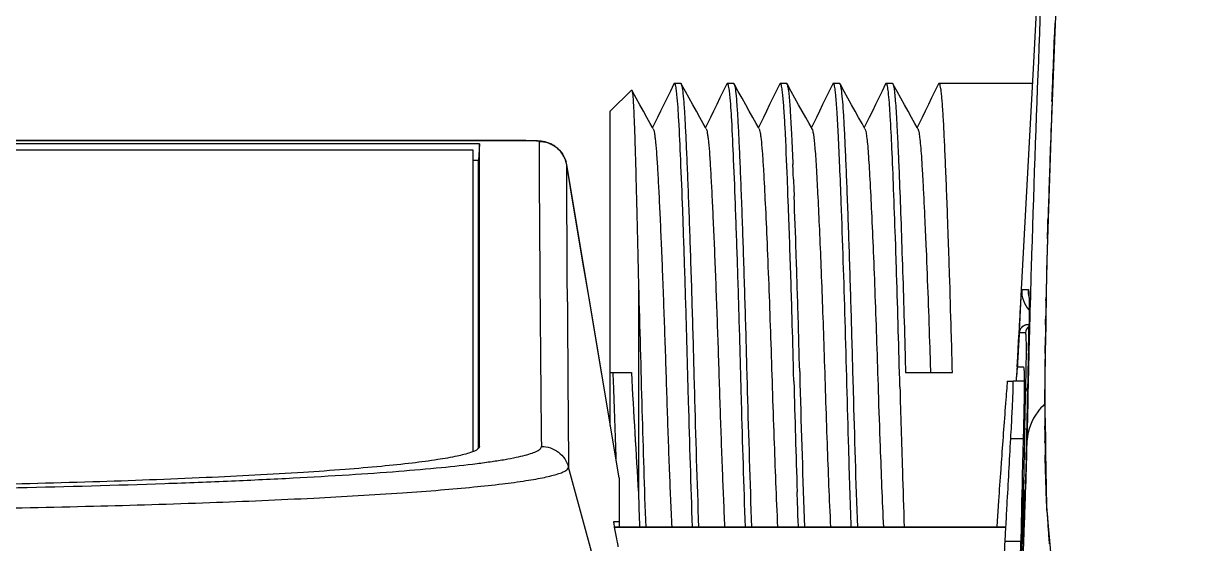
# Model space of a CAD drawing. Header units: millimetres. Extents: x 50 to 1284, y 47 to 781.
# Drawn here: x 828.49 to 869.75, y 104.8 to 123.33 of the extents above; entities that cross this region are included whole.
import ezdxf

# ---------------------------------------------------------------- set-up
doc = ezdxf.new("R2010")
doc.units = ezdxf.units.MM
doc.header["$LTSCALE"] = 20
doc.layers.add('00_COMPONENTS', color=7, linetype='Continuous')

msp = doc.modelspace()

# ---------------------------------------------------------------- linework, layer by layer
at = {"layer": '00_COMPONENTS', "color": 9, "linetype": 'Continuous'}
for p, q in [((865.196, 123.006), (865.21, 123.33)), ((846.35, 119.146), (787.138, 119.146)), ((846.35, 119.146), (846.35, 119.148)), ((847.832, 118.285), (847.832, 118.287)), ((849.694, 107.148), (847.832, 118.285)), ((847.855, 113.412), (847.855, 113.504)), ((864.02, 113.847), (864.25, 113.853)), ((864.885, 113.461), (864.887, 113.572)), ((864.868, 112.591), (864.872, 112.79)), ((864.156, 112.31), (863.935, 112.309)), ((864.854, 111.614), (864.857, 111.858)), ((864.261, 111.671), (864.259, 111.633)), ((864.853, 111.575), (864.854, 111.614)), ((864.183, 111.093), (864.184, 111.162)), ((864.13, 108.918), (864.132, 109.021)), ((864.132, 109.021), (864.14, 109.335)), ((864.843, 108.953), (864.843, 108.989)), ((864.844, 108.864), (864.843, 108.953)), ((864.849, 108.412), (864.848, 108.45)), ((849.395, 102.03), (847.895, 107.525)), ((864.081, 106.552), (864.088, 106.931))]:
    msp.add_line(p, q, dxfattribs=at)
at = {"layer": '00_COMPONENTS', "color": 7, "linetype": 'Continuous'}
for p, q in [((849.382, 120.192), (850.136, 120.946)), ((851.667, 121.192), (851.647, 121.172)), ((851.667, 121.192), (851.883, 121.192)), ((851.667, 121.192), (851.883, 121.192)), ((851.883, 121.192), (851.9, 121.177)), ((853.55, 121.192), (853.53, 121.172)), ((853.55, 121.192), (853.766, 121.192)), ((853.55, 121.192), (853.766, 121.192)), ((853.766, 121.192), (853.783, 121.177)), ((855.433, 121.192), (855.413, 121.172)), ((855.433, 121.192), (855.649, 121.192)), ((855.433, 121.192), (855.649, 121.192)), ((855.649, 121.192), (855.667, 121.177)), ((857.317, 121.192), (857.297, 121.172)), ((857.317, 121.192), (857.533, 121.192)), ((857.317, 121.192), (857.533, 121.192)), ((857.533, 121.192), (857.55, 121.177)), ((859.2, 121.192), (859.18, 121.172)), ((859.2, 121.192), (859.416, 121.192)), ((859.2, 121.192), (859.416, 121.192)), ((859.416, 121.192), (859.433, 121.177)), ((861.083, 121.192), (861.063, 121.172)), ((861.083, 121.192), (864.406, 121.192)), ((861.083, 121.192), (864.406, 121.192)), ((861.084, 121.192), (861.083, 121.192)), ((849.383, 118.265), (849.382, 120.192)), ((850.959, 119.762), (850.886, 119.613)), ((852.842, 119.762), (852.769, 119.613)), ((854.725, 119.762), (854.653, 119.613)), ((856.609, 119.762), (856.536, 119.613)), ((858.492, 119.762), (858.419, 119.613)), ((860.375, 119.762), (860.303, 119.613)), ((850.908, 119.574), (850.886, 119.613)), ((852.791, 119.574), (852.769, 119.613)), ((854.675, 119.574), (854.653, 119.613)), ((856.558, 119.574), (856.536, 119.613)), ((858.441, 119.574), (858.419, 119.613)), ((860.325, 119.574), (860.303, 119.613)), ((846.35, 119.148), (787.138, 119.148)), ((844.725, 119.037), (788.762, 119.037)), ((844.725, 119.037), (844.694, 118.436)), ((844.725, 111.897), (844.725, 119.037)), ((788.994, 118.823), (844.494, 118.823)), ((844.494, 118.823), (844.494, 108.076)), ((844.694, 118.436), (844.494, 118.436)), ((844.694, 111.897), (844.694, 118.436)), ((847.832, 118.287), (847.832, 118.287)), ((849.383, 110.892), (849.383, 118.265)), ((855.686, 117.723), (855.683, 117.778)), ((855.699, 117.384), (855.686, 117.723)), ((855.9, 117.775), (855.915, 117.393)), ((855.705, 117.225), (855.699, 117.384)), ((855.722, 116.783), (855.705, 117.225)), ((855.915, 117.393), (855.921, 117.217)), ((855.921, 117.217), (855.923, 117.171)), ((855.727, 116.641), (855.722, 116.783)), ((864.964, 116.365), (864.905, 114.53)), ((861.398, 116.056), (861.395, 116.144)), ((859.538, 115.401), (859.527, 115.701)), ((859.543, 115.25), (859.538, 115.401)), ((861.426, 115.25), (861.419, 115.447)), ((861.44, 114.82), (861.426, 115.25)), ((861.454, 114.397), (861.44, 114.82)), ((864.905, 114.53), (864.891, 113.598)), ((850.384, 113.965), (850.383, 106.594)), ((864.027, 114.285), (864.004, 113.848)), ((863.992, 113.623), (863.937, 112.608)), ((864.004, 113.848), (863.992, 113.623)), ((864.891, 113.598), (864.879, 112.794)), ((855.852, 112.823), (855.851, 112.873)), ((864.879, 112.794), (864.876, 112.583)), ((861.52, 112.205), (861.516, 112.357)), ((863.921, 112.309), (863.886, 111.653)), ((863.912, 111.994), (863.938, 112.468)), ((863.937, 112.608), (863.921, 112.309)), ((863.938, 112.468), (863.946, 112.616)), ((864.279, 112.592), (864.235, 112.592)), ((864.279, 112.592), (864.235, 112.592)), ((864.301, 112.566), (864.293, 112.282)), ((864.876, 112.583), (864.861, 111.624)), ((844.694, 108.263), (844.694, 111.897)), ((844.725, 108.263), (844.725, 111.897)), ((863.882, 111.456), (863.912, 111.994)), ((859.871, 111.547), (859.875, 111.394)), ((860.748, 111.767), (860.766, 111.24)), ((863.886, 111.653), (863.856, 111.093)), ((863.862, 111.099), (863.882, 111.456)), ((864.861, 111.624), (864.846, 110.588)), ((859.875, 111.394), (859.889, 110.892)), ((860.766, 111.24), (860.777, 110.892)), ((863.856, 111.093), (863.837, 110.741)), ((863.868, 111.092), (864.082, 111.092)), ((849.383, 109.005), (849.383, 110.892)), ((849.383, 110.892), (850.135, 110.892)), ((849.477, 110.892), (849.488, 110.544)), ((855.906, 110.893), (855.905, 110.928)), ((855.914, 110.581), (855.906, 110.893)), ((856.121, 110.934), (856.122, 110.899)), ((856.122, 110.899), (856.132, 110.503)), ((859.889, 110.892), (861.556, 110.892)), ((863.512, 110.592), (863.717, 110.592)), ((863.513, 110.597), (863.513, 110.597)), ((864.112, 110.592), (863.717, 110.592)), ((864.112, 110.592), (863.717, 110.592)), ((863.717, 110.589), (863.717, 110.589)), ((863.838, 110.593), (863.841, 110.64)), ((863.841, 110.64), (863.853, 110.851)), ((864.846, 110.588), (864.837, 110.019)), ((864.251, 110.52), (864.249, 110.441)), ((864.252, 110.582), (864.251, 110.52)), ((864.837, 110.019), (864.863, 108.543)), ((863.633, 108.544), (864.072, 108.544)), ((864.863, 108.543), (864.863, 108.5)), ((844.694, 108.259), (844.694, 108.263)), ((844.694, 108.197), (844.694, 108.259)), ((844.725, 108.263), (844.725, 108.259)), ((864.19, 108.428), (864.184, 108.042)), ((864.863, 108.5), (864.871, 108.054)), ((864.871, 108.054), (864.904, 106.153)), ((864.041, 107.337), (864.032, 106.932)), ((849.694, 107.149), (849.694, 107.148)), ((849.694, 107.149), (849.694, 107.148)), ((849.694, 107.148), (849.694, 106.888)), ((849.694, 107.148), (849.694, 106.702)), ((849.694, 106.888), (849.694, 106.373)), ((864.032, 106.932), (864.024, 106.554)), ((849.694, 106.702), (849.694, 105.614)), ((864.024, 106.554), (864.023, 106.533)), ((849.694, 106.373), (849.694, 105.614)), ((863.195, 106.328), (863.131, 105.414)), ((864.904, 106.153), (864.92, 105.973)), ((856.061, 105.779), (856.059, 105.847)), ((856.066, 105.647), (856.061, 105.779)), ((856.075, 105.389), (856.066, 105.647)), ((864.92, 105.973), (864.967, 105.427)), ((849.509, 105.592), (849.69, 105.592)), ((863.439, 105.392), (849.509, 105.392)), ((849.509, 105.392), (863.439, 105.392)), ((849.694, 105.614), (849.694, 105.592)), ((849.694, 105.592), (849.694, 105.392)), ((863.432, 104.896), (863.459, 105.391)), ((864.967, 105.427), (865.013, 104.899)), ((863.432, 104.896), (863.986, 104.896))]:
    msp.add_line(p, q, dxfattribs=at)
for points in [[(865.808, 147.757), (865.639, 144.568), (865.376, 139.617), (865.125, 134.883), (864.884, 130.354), (864.655, 126.041), (864.436, 121.926), (864.226, 118.007), (864.027, 114.285)], [(866.429, 147.721), (866.286, 145.251), (865.902, 138.115), (865.571, 131.467), (865.292, 125.292), (865.202, 123.015)], [(865.202, 123.015), (865.067, 119.629), (864.964, 116.365)], [(850.886, 119.613), (850.806, 119.758), (850.685, 119.975), (850.561, 120.198), (850.434, 120.426), (850.304, 120.659), (850.171, 120.898), (850.147, 120.942)], [(851.647, 121.172), (851.519, 120.909), (851.4, 120.667), (851.285, 120.431), (851.173, 120.201), (851.064, 119.978), (850.959, 119.762)], [(852.769, 119.613), (852.689, 119.758), (852.568, 119.975), (852.444, 120.198), (852.317, 120.426), (852.188, 120.659), (852.055, 120.898), (851.919, 121.142), (851.9, 121.177)], [(853.53, 121.172), (853.402, 120.909), (853.284, 120.667), (853.169, 120.431), (853.057, 120.201), (852.948, 119.978), (852.842, 119.762)], [(854.653, 119.613), (854.572, 119.758), (854.451, 119.975), (854.328, 120.198), (854.201, 120.426), (854.071, 120.659), (853.938, 120.898), (853.802, 121.142), (853.783, 121.177)], [(855.414, 121.172), (855.285, 120.909), (855.167, 120.667), (855.052, 120.431), (854.94, 120.201), (854.831, 119.978), (854.725, 119.762)], [(856.536, 119.613), (856.456, 119.758), (856.335, 119.975), (856.211, 120.198), (856.084, 120.426), (855.954, 120.659), (855.821, 120.898), (855.686, 121.142), (855.666, 121.177)], [(857.297, 121.172), (857.169, 120.909), (857.05, 120.667), (856.935, 120.431), (856.823, 120.201), (856.714, 119.978), (856.609, 119.762)], [(858.419, 119.613), (858.339, 119.758), (858.218, 119.975), (858.094, 120.198), (857.967, 120.426), (857.838, 120.659), (857.705, 120.898), (857.569, 121.142), (857.55, 121.177)], [(859.18, 121.172), (859.052, 120.909), (858.934, 120.667), (858.819, 120.431), (858.707, 120.201), (858.598, 119.978), (858.492, 119.762)], [(860.303, 119.613), (860.222, 119.758), (860.101, 119.975), (859.978, 120.198), (859.851, 120.426), (859.721, 120.659), (859.588, 120.898), (859.452, 121.142), (859.433, 121.177)], [(861.064, 121.172), (860.935, 120.909), (860.817, 120.667), (860.702, 120.431), (860.59, 120.201), (860.481, 119.978), (860.375, 119.762)], [(846.675, 119.142), (846.643, 119.143), (846.61, 119.144), (846.574, 119.145), (846.537, 119.146), (846.498, 119.147), (846.458, 119.147), (846.416, 119.147), (846.372, 119.148), (846.35, 119.148)], [(847.029, 119.108), (846.999, 119.114), (846.97, 119.119), (846.943, 119.123), (846.917, 119.126), (846.892, 119.129), (846.867, 119.131), (846.842, 119.133), (846.816, 119.135), (846.79, 119.137), (846.763, 119.138), (846.735, 119.14), (846.706, 119.141), (846.675, 119.142)], [(847.832, 118.287), (847.826, 118.319), (847.816, 118.365), (847.803, 118.411), (847.788, 118.455), (847.772, 118.499), (847.753, 118.542), (847.733, 118.584), (847.711, 118.624), (847.687, 118.663), (847.661, 118.701), (847.634, 118.737), (847.606, 118.772), (847.576, 118.805), (847.546, 118.837), (847.514, 118.867), (847.481, 118.895), (847.447, 118.922), (847.413, 118.947), (847.378, 118.97), (847.342, 118.991), (847.306, 119.011), (847.271, 119.029), (847.235, 119.045), (847.199, 119.059), (847.164, 119.072), (847.129, 119.083), (847.094, 119.093), (847.061, 119.101), (847.029, 119.108)], [(849.694, 107.149), (849.518, 108.197), (849.303, 109.484), (849.088, 110.769), (848.874, 112.053), (848.66, 113.335), (848.446, 114.616), (848.232, 115.895), (848.018, 117.172), (847.832, 118.287)], [(864.235, 112.592), (864.227, 112.592), (864.209, 112.591), (864.191, 112.589), (864.174, 112.586), (864.157, 112.582), (864.14, 112.577), (864.125, 112.571), (864.109, 112.565), (864.095, 112.557), (864.08, 112.549), (864.067, 112.541), (864.054, 112.532), (864.042, 112.522), (864.031, 112.512), (864.02, 112.501), (864.01, 112.49), (864, 112.479), (863.992, 112.468), (863.984, 112.456), (863.977, 112.445), (863.97, 112.433), (863.964, 112.421), (863.959, 112.41), (863.954, 112.398)], [(863.928, 112.21), (863.928, 112.206), (863.928, 112.203), (863.928, 112.199), (863.927, 112.196), (863.927, 112.192), (863.927, 112.188), (863.927, 112.185), (863.926, 112.181), (863.926, 112.177), (863.926, 112.173), (863.926, 112.169), (863.925, 112.165), (863.925, 112.161), (863.925, 112.157), (863.925, 112.152), (863.924, 112.148), (863.924, 112.144), (863.924, 112.139), (863.924, 112.135), (863.923, 112.13), (863.923, 112.126), (863.923, 112.121), (863.922, 112.116), (863.922, 112.111), (863.922, 112.106), (863.922, 112.101), (863.921, 112.096), (863.921, 112.091), (863.921, 112.086), (863.92, 112.081), (863.92, 112.076), (863.92, 112.07), (863.919, 112.065), (863.919, 112.059), (863.919, 112.054), (863.918, 112.048), (863.918, 112.042), (863.918, 112.037), (863.917, 112.031), (863.917, 112.025), (863.917, 112.019), (863.916, 112.013), (863.916, 112.007), (863.916, 112), (863.915, 111.994), (863.915, 111.988), (863.914, 111.981), (863.914, 111.975), (863.914, 111.968), (863.913, 111.962), (863.913, 111.955), (863.913, 111.948), (863.912, 111.941), (863.912, 111.935), (863.911, 111.928), (863.911, 111.92), (863.91, 111.913), (863.91, 111.906), (863.91, 111.899), (863.909, 111.892), (863.909, 111.884), (863.908, 111.877), (863.908, 111.869), (863.907, 111.861), (863.907, 111.854), (863.907, 111.846), (863.906, 111.838), (863.906, 111.83), (863.905, 111.822), (863.905, 111.814), (863.904, 111.806), (863.904, 111.798), (863.903, 111.789), (863.903, 111.781), (863.902, 111.773), (863.902, 111.764), (863.901, 111.755), (863.901, 111.747), (863.9, 111.738), (863.9, 111.729), (863.899, 111.72), (863.899, 111.711), (863.898, 111.702), (863.898, 111.693), (863.897, 111.684), (863.897, 111.674), (863.896, 111.665), (863.896, 111.656), (863.895, 111.646), (863.894, 111.636), (863.894, 111.627), (863.893, 111.617), (863.893, 111.607), (863.892, 111.597), (863.892, 111.587), (863.891, 111.577), (863.89, 111.567), (863.89, 111.556), (863.889, 111.546), (863.889, 111.535), (863.888, 111.525), (863.887, 111.514), (863.887, 111.503), (863.886, 111.492), (863.886, 111.481), (863.885, 111.47), (863.884, 111.459), (863.884, 111.448), (863.883, 111.437), (863.882, 111.425), (863.882, 111.414), (863.881, 111.402), (863.88, 111.391), (863.88, 111.379), (863.879, 111.367), (863.878, 111.355), (863.878, 111.343), (863.877, 111.33), (863.876, 111.318), (863.876, 111.306), (863.875, 111.293), (863.874, 111.281), (863.874, 111.268), (863.873, 111.255), (863.872, 111.242), (863.871, 111.229), (863.871, 111.216), (863.87, 111.203), (863.869, 111.189), (863.868, 111.176), (863.868, 111.162), (863.867, 111.148), (863.866, 111.135), (863.865, 111.121), (863.864, 111.107), (863.864, 111.092), (863.863, 111.078), (863.862, 111.064), (863.861, 111.049), (863.86, 111.035), (863.86, 111.02), (863.859, 111.005)], [(864.264, 111.827), (864.262, 111.735), (864.259, 111.633)], [(865.013, 104.899), (865.174, 103.043), (865.707, 100.732), (866.561, 99.061), (867.764, 97.762), (869.261, 96.801), (870.995, 96.154), (872.979, 95.738)]]:
    msp.add_lwpolyline(points, dxfattribs=at)
for centre, radius, start, end in [((851.667, 121.182), 0.00977, 82.8467, 89.9895), ((853.55, 121.182), 0.00976, 83.2294, 89.9911), ((855.433, 121.182), 0.00976, 83.2294, 89.9911), ((857.317, 121.182), 0.00976, 83.2294, 89.9911), ((859.2, 121.182), 0.00976, 83.2294, 89.9911), ((598.196, 107.432), 257.911, 2.29833, 2.41369), ((456.29, 101.9), 399.925, 1.89796, 2.18847), ((424.993, 100.818), 431.025, 1.93812, 2.10387), ((275.469, 95.828), 580.632, 1.682275, 1.931241), ((289.316, 96.269), 566.994, 1.67884, 1.90785), ((31.363, 88.512), 828.612, 1.512846, 1.790437), ((232.249, 94.33), 629.525, 1.640964, 1.82666), ((1456.305, 96.693), 592.217, 178.265722, 178.464068), ((0.509, 88.045), 855.702, 1.532396, 1.659322), ((172.574, 92.815), 683.787, 1.518398, 1.681497), ((864.235, 112.292), 0.3, 90, 176.8468), ((253.151, 94.914), 608.615, 1.504345, 1.62796), ((1294.859, 100.492), 430.743, 178.51297, 178.67905), ((1261.243, 101.843), 397.087, 178.5854, 178.73901), ((1276.455, 133.418), 426.915, 183.02453, 183.60231), ((1299.528, 124.905), 450.269, 181.82764, 182.17589), ((1464.699, 126.784), 609, 181.524526, 181.89536), ((1450.497, 126.39), 594.577, 181.531136, 182.02418), ((1603.123, 134.776), 744.613, 181.889096, 182.041732), ((1482.239, 127.173), 622.779, 181.544453, 181.819188), ((1210.335, 102.432), 346.198, 178.67752, 178.90964), ((1185.318, 103.487), 321.144, 178.75913, 179.10744), ((1305.779, 96.775), 441.863, 178.41169, 178.63039), ((1159.108, 103.425), 294.961, 178.91313, 179.0282), ((1191.582, 120.452), 332.823, 182.1014, 182.59342), ((844.114, 108.363), 20.073, 358.3657, 359.0838), ((1328.486, 122.215), 468.946, 181.81007, 182.05628), ((1227.423, 119.174), 377.25, 181.91092, 182.09368), ((1166.841, 100.022), 302.888, 178.76814, 178.98683), ((719.473, 113.109), 144.806, 357.26562, 357.45771), ((628.324, 117.487), 236.06, 356.83619, 357.25952)]:
    msp.add_arc(centre, radius, start, end, dxfattribs=at)
at = {"layer": '00_COMPONENTS', "color": 9, "linetype": 'Continuous'}
for centre, radius, start, end in [((1427.229, 99.288), 562.531, 177.83432, 178.00752), ((2426.867, 125.995), 1580.036, 180.249303, 180.64312), ((1306.196, 103.428), 441.428, 177.99836, 178.3159), ((846.851, 118.122), 0.995, 9.4364, 14.9587), ((1178.835, 107.006), 314.017, 178.42132, 178.80182), ((2779.635, 123.493), 1931.806, 180.299003, 180.473609), ((1133.729, 107.958), 268.9, 178.82734, 178.97045), ((864.455, 112.292), 0.3, 126.1499, 176.5111), ((785.998, 113.844), 78.292, 358.742, 359.03625), ((1091.495, 108.686), 226.66, 179.01297, 179.19827), ((753.47, 114.553), 110.829, 358.5098, 358.74484), ((1030.095, 109.484), 165.255, 179.27508, 179.64543), ((798.744, 112.192), 65.447, 358.90875, 359.03716), ((753.353, 113.18), 110.85, 358.4546, 358.72419), ((784.326, 112.473), 79.869, 358.73674, 358.90471), ((980.823, 109.738), 115.983, 179.62051, 180.3705), ((1215.474, 100.454), 351.446, 178.61998, 178.81755), ((956.678, 109.59), 91.837, 180.45263, 180.71083), ((804.352, 109.43), 59.869, 358.49631, 359.09912), ((946.386, 109.458), 81.544, 180.73491, 181.06105), ((1164.677, 101.499), 300.639, 178.81689, 178.96473), ((731.437, 111.309), 132.807, 357.80081, 358.5118), ((613.14, 115.557), 251.181, 357.63572, 357.86781), ((905.49, 108.081), 40.622, 183.062, 183.8801), ((898.973, 107.639), 34.09, 183.8789, 184.7831), ((399.282, 124.531), 465.227, 356.9742, 357.61798)]:
    msp.add_arc(centre, radius, start, end, dxfattribs=at)
at = {"layer": '00_COMPONENTS', "color": 7, "linetype": 'Continuous'}
for points, knots in [([(865.808, 147.757), (865.5, 141.955), (864.962, 130.91), (864.518, 119.861), (864.359, 114.616)], [0, 0, 0, 0, 0.525456, 1, 1, 1, 1]), ([(850.136, 120.946), (850.137, 120.948), (850.143, 120.95), (850.146, 120.944), (850.147, 120.942)], [0, 0, 0, 0, 0.420741, 1, 1, 1, 1]), ([(850.147, 120.942), (850.157, 120.925), (850.166, 120.865), (850.182, 120.75), (850.195, 120.576), (850.209, 120.345), (850.223, 120.059), (850.243, 119.572), (850.267, 118.841), (850.294, 117.829), (850.324, 116.657), (850.355, 115.351), (850.374, 114.438), (850.384, 113.965)], [0, 0, 0, 0, 0.008463, 0.0252, 0.050223, 0.083395, 0.124504, 0.173316, 0.292756, 0.438799, 0.607914, 0.796448, 1, 1, 1, 1]), ([(851.689, 121.167), (851.687, 121.171), (851.682, 121.18), (851.675, 121.191), (851.668, 121.192)], [0, 0, 0, 0, 0.353466, 1, 1, 1, 1]), ([(851.711, 121.091), (851.709, 121.099), (851.703, 121.125), (851.696, 121.15), (851.689, 121.167)], [0, 0, 0, 0, 0.307456, 1, 1, 1, 1]), ([(851.754, 120.791), (851.75, 120.822), (851.739, 120.923), (851.725, 121.023), (851.711, 121.091)], [0, 0, 0, 0, 0.310362, 1, 1, 1, 1]), ([(851.9, 121.177), (851.902, 121.172), (851.914, 121.145), (851.921, 121.116), (851.926, 121.092)], [0, 0, 0, 0, 0.176798, 1, 1, 1, 1]), ([(851.926, 121.092), (851.945, 121.007), (851.972, 120.784), (852.008, 120.374), (852.041, 119.817), (852.076, 119.122), (852.112, 118.299), (852.165, 116.984), (852.231, 115.132), (852.306, 112.742), (852.392, 109.464), (852.466, 107), (852.524, 105.389)], [0, 0, 0, 0, 0.016553, 0.042852, 0.078537, 0.123064, 0.175761, 0.235808, 0.37413, 0.529479, 0.692246, 1, 1, 1, 1]), ([(853.572, 121.167), (853.57, 121.171), (853.566, 121.18), (853.558, 121.191), (853.551, 121.192)], [0, 0, 0, 0, 0.353868, 1, 1, 1, 1]), ([(853.594, 121.091), (853.592, 121.099), (853.586, 121.125), (853.579, 121.15), (853.572, 121.167)], [0, 0, 0, 0, 0.307456, 1, 1, 1, 1]), ([(853.637, 120.791), (853.634, 120.822), (853.622, 120.923), (853.609, 121.023), (853.594, 121.091)], [0, 0, 0, 0, 0.310362, 1, 1, 1, 1]), ([(853.783, 121.177), (853.786, 121.172), (853.798, 121.145), (853.805, 121.116), (853.81, 121.092)], [0, 0, 0, 0, 0.176798, 1, 1, 1, 1]), ([(853.81, 121.092), (853.828, 121.007), (853.856, 120.784), (853.891, 120.374), (853.925, 119.817), (853.959, 119.122), (853.995, 118.299), (854.048, 116.984), (854.114, 115.132), (854.189, 112.742), (854.275, 109.464), (854.35, 107), (854.408, 105.389)], [0, 0, 0, 0, 0.016553, 0.042852, 0.078537, 0.123064, 0.175761, 0.235808, 0.37413, 0.529479, 0.692246, 1, 1, 1, 1]), ([(855.455, 121.167), (855.454, 121.171), (855.449, 121.18), (855.441, 121.191), (855.434, 121.192)], [0, 0, 0, 0, 0.353868, 1, 1, 1, 1]), ([(855.477, 121.091), (855.476, 121.099), (855.47, 121.125), (855.463, 121.15), (855.455, 121.167)], [0, 0, 0, 0, 0.307456, 1, 1, 1, 1]), ([(855.52, 120.791), (855.517, 120.822), (855.506, 120.923), (855.492, 121.023), (855.477, 121.091)], [0, 0, 0, 0, 0.310362, 1, 1, 1, 1]), ([(855.666, 121.177), (855.669, 121.172), (855.681, 121.145), (855.688, 121.116), (855.693, 121.092)], [0, 0, 0, 0, 0.176798, 1, 1, 1, 1]), ([(855.693, 121.092), (855.704, 121.045), (855.722, 120.928), (855.757, 120.613), (855.794, 120.072), (855.836, 119.255), (855.864, 118.637), (855.878, 118.293)], [0, 0, 0, 0, 0.05209, 0.126153, 0.338471, 0.632124, 1, 1, 1, 1]), ([(857.339, 121.167), (857.337, 121.171), (857.332, 121.18), (857.325, 121.191), (857.318, 121.192)], [0, 0, 0, 0, 0.353868, 1, 1, 1, 1]), ([(857.361, 121.091), (857.359, 121.099), (857.353, 121.125), (857.346, 121.15), (857.339, 121.167)], [0, 0, 0, 0, 0.307456, 1, 1, 1, 1]), ([(857.404, 120.791), (857.4, 120.822), (857.389, 120.923), (857.375, 121.023), (857.361, 121.091)], [0, 0, 0, 0, 0.310362, 1, 1, 1, 1]), ([(857.55, 121.177), (857.552, 121.172), (857.564, 121.145), (857.571, 121.116), (857.576, 121.092)], [0, 0, 0, 0, 0.176798, 1, 1, 1, 1]), ([(857.576, 121.092), (857.595, 121.007), (857.622, 120.784), (857.658, 120.374), (857.691, 119.817), (857.726, 119.122), (857.762, 118.299), (857.815, 116.984), (857.881, 115.132), (857.956, 112.742), (858.042, 109.464), (858.116, 107), (858.174, 105.389)], [0, 0, 0, 0, 0.016553, 0.042852, 0.078537, 0.123064, 0.175761, 0.235808, 0.37413, 0.529479, 0.692246, 1, 1, 1, 1]), ([(859.222, 121.167), (859.22, 121.171), (859.216, 121.18), (859.208, 121.191), (859.201, 121.192)], [0, 0, 0, 0, 0.353868, 1, 1, 1, 1]), ([(859.244, 121.091), (859.242, 121.099), (859.236, 121.125), (859.229, 121.15), (859.222, 121.167)], [0, 0, 0, 0, 0.307456, 1, 1, 1, 1]), ([(859.287, 120.791), (859.284, 120.822), (859.272, 120.923), (859.259, 121.023), (859.244, 121.091)], [0, 0, 0, 0, 0.310362, 1, 1, 1, 1]), ([(859.433, 121.177), (859.439, 121.166), (859.45, 121.135), (859.471, 121.045), (859.494, 120.88), (859.521, 120.621), (859.546, 120.281), (859.571, 119.865), (859.597, 119.375), (859.623, 118.814), (859.66, 117.942), (859.708, 116.715), (859.764, 115.11), (859.82, 113.365), (859.854, 112.162), (859.871, 111.547)], [0, 0, 0, 0, 0.004019, 0.010122, 0.028714, 0.055783, 0.091133, 0.134504, 0.18554, 0.243841, 0.308919, 0.457241, 0.625629, 0.808521, 1, 1, 1, 1]), ([(861.395, 116.144), (861.382, 116.51), (861.356, 117.207), (861.317, 118.193), (861.279, 119.058), (861.244, 119.786), (861.213, 120.303), (861.186, 120.638), (861.167, 120.831), (861.148, 120.98), (861.128, 121.092), (861.112, 121.154), (861.094, 121.191), (861.084, 121.192)], [0, 0, 0, 0, 0.216708, 0.412548, 0.584249, 0.728979, 0.844364, 0.890445, 0.928549, 0.958532, 0.980301, 0.993914, 1, 1, 1, 1]), ([(852.308, 105.389), (852.255, 106.88), (852.184, 109.165), (852.104, 112.221), (852.036, 114.489), (851.965, 116.565), (851.895, 118.338), (851.832, 119.712), (851.786, 120.485), (851.754, 120.791)], [0, 0, 0, 0, 0.290434, 0.445027, 0.594938, 0.732145, 0.849328, 0.940218, 1, 1, 1, 1]), ([(854.192, 105.389), (854.138, 106.88), (854.067, 109.165), (853.988, 112.221), (853.919, 114.489), (853.848, 116.565), (853.779, 118.338), (853.716, 119.712), (853.67, 120.485), (853.637, 120.791)], [0, 0, 0, 0, 0.290434, 0.445027, 0.594938, 0.732145, 0.849328, 0.940218, 1, 1, 1, 1]), ([(855.683, 117.778), (855.659, 118.393), (855.623, 119.233), (855.568, 120.238), (855.538, 120.627), (855.52, 120.791)], [0, 0, 0, 0, 0.611883, 0.836192, 1, 1, 1, 1]), ([(857.599, 116.947), (857.583, 117.377), (857.552, 118.171), (857.504, 119.25), (857.46, 120.102), (857.425, 120.59), (857.404, 120.791)], [0, 0, 0, 0, 0.335539, 0.618914, 0.842395, 1, 1, 1, 1]), ([(859.527, 115.701), (859.507, 116.275), (859.469, 117.337), (859.409, 118.777), (859.356, 119.899), (859.314, 120.535), (859.287, 120.791)], [0, 0, 0, 0, 0.33844, 0.625184, 0.848668, 1, 1, 1, 1]), ([(850.908, 119.574), (850.918, 119.556), (850.933, 119.503), (850.954, 119.404), (850.974, 119.265), (851.004, 119.002), (851.036, 118.581), (851.074, 117.969), (851.113, 117.224), (851.154, 116.361), (851.197, 115.396), (851.255, 113.958), (851.324, 112.052), (851.396, 109.736), (851.475, 107.506), (851.536, 106.068), (851.567, 105.392)], [0, 0, 0, 0, 0.004396, 0.011522, 0.021411, 0.034055, 0.06731, 0.110739, 0.16355, 0.224768, 0.293205, 0.36762, 0.528697, 0.696013, 0.857102, 1, 1, 1, 1]), ([(852.791, 119.574), (852.801, 119.556), (852.817, 119.503), (852.837, 119.404), (852.858, 119.265), (852.887, 119.002), (852.92, 118.581), (852.958, 117.969), (852.997, 117.224), (853.037, 116.361), (853.081, 115.396), (853.138, 113.958), (853.208, 112.052), (853.28, 109.736), (853.359, 107.506), (853.419, 106.068), (853.45, 105.392)], [0, 0, 0, 0, 0.004396, 0.011517, 0.021412, 0.034046, 0.067316, 0.110727, 0.163545, 0.224764, 0.293203, 0.36762, 0.528695, 0.696011, 0.857099, 1, 1, 1, 1]), ([(854.675, 119.574), (854.684, 119.556), (854.699, 119.505), (854.719, 119.41), (854.739, 119.277), (854.768, 119.025), (854.8, 118.621), (854.822, 118.274), (854.833, 118.078)], [0, 0, 0, 0, 0.040055, 0.104718, 0.194149, 0.308195, 0.608408, 1, 1, 1, 1]), ([(856.558, 119.574), (856.572, 119.549), (856.591, 119.47), (856.618, 119.321), (856.643, 119.105), (856.668, 118.826), (856.692, 118.486), (856.727, 117.917), (856.771, 117.076), (856.824, 115.929), (856.879, 114.626), (856.933, 113.208), (856.967, 112.228), (856.983, 111.726)], [0, 0, 0, 0, 0.011129, 0.030453, 0.05804, 0.093717, 0.137198, 0.188152, 0.311034, 0.458538, 0.626035, 0.808413, 1, 1, 1, 1]), ([(858.441, 119.574), (858.458, 119.544), (858.479, 119.449), (858.509, 119.269), (858.536, 119.005), (858.564, 118.663), (858.591, 118.244), (858.631, 117.548), (858.68, 116.523), (858.742, 115.139), (858.802, 113.589), (858.861, 111.934), (858.896, 110.803), (858.915, 110.23)], [0, 0, 0, 0, 0.010932, 0.030595, 0.058949, 0.095754, 0.140643, 0.193237, 0.31946, 0.469362, 0.637195, 0.816399, 1, 1, 1, 1]), ([(860.324, 119.574), (860.332, 119.561), (860.344, 119.526), (860.368, 119.424), (860.395, 119.239), (860.425, 118.949), (860.453, 118.571), (860.482, 118.109), (860.525, 117.341), (860.553, 116.727), (860.573, 116.294)], [0, 0, 0, 0, 0.013482, 0.03375, 0.095003, 0.183888, 0.299405, 0.44034, 0.605319, 1, 1, 1, 1]), ([(854.833, 118.078), (854.856, 117.691), (854.899, 116.831), (854.989, 114.851), (855.092, 112.068), (855.195, 108.699), (855.285, 106.451), (855.333, 105.392)], [0, 0, 0, 0, 0.091648, 0.203525, 0.468273, 0.749589, 1, 1, 1, 1]), ([(857.958, 105.389), (857.925, 106.322), (857.844, 108.775), (857.746, 112.629), (857.652, 115.548), (857.599, 116.947)], [0, 0, 0, 0, 0.242188, 0.636869, 1, 1, 1, 1]), ([(860.573, 116.294), (860.589, 115.954), (860.656, 114.445), (860.71, 112.936), (860.748, 111.767)], [0, 0, 0, 0, 0.225721, 1, 1, 1, 1]), ([(861.419, 115.447), (861.418, 115.498), (861.411, 115.701), (861.404, 115.904), (861.398, 116.056)], [0, 0, 0, 0, 0.253317, 1, 1, 1, 1]), ([(859.57, 114.401), (859.568, 114.473), (859.559, 114.756), (859.55, 115.039), (859.543, 115.25)], [0, 0, 0, 0, 0.253393, 1, 1, 1, 1]), ([(850.384, 113.965), (850.43, 112.495), (850.503, 109.636), (850.591, 106.777), (850.641, 105.389)], [0, 0, 0, 0, 0.514414, 1, 1, 1, 1]), ([(863.946, 112.616), (863.953, 112.735), (863.974, 113.092), (863.994, 113.449), (864.009, 113.687)], [0, 0, 0, 0, 0.333213, 1, 1, 1, 1]), ([(864.009, 113.687), (864.01, 113.71), (864.014, 113.748), (864.014, 113.804), (864.022, 113.824), (864.017, 113.848), (864.02, 113.847)], [0, 0, 0, 0, 0.436444, 0.749359, 0.937578, 1, 1, 1, 1]), ([(863.935, 112.309), (863.935, 112.309), (863.935, 112.306), (863.934, 112.303), (863.934, 112.296), (863.933, 112.282), (863.931, 112.257), (863.929, 112.221), (863.926, 112.173), (863.922, 112.115), (863.918, 112.047), (863.912, 111.937), (863.902, 111.773), (863.889, 111.549), (863.875, 111.287), (863.864, 111.1), (863.859, 111.001)], [0, 0, 0, 0, 0.001038, 0.004093, 0.009169, 0.016265, 0.036509, 0.064798, 0.101074, 0.145279, 0.197337, 0.257152, 0.399646, 0.571773, 0.772351, 1, 1, 1, 1]), ([(856.983, 111.726), (857.02, 110.607), (857.086, 108.495), (857.171, 106.384), (857.217, 105.392)], [0, 0, 0, 0, 0.529883, 1, 1, 1, 1]), ([(863.853, 110.851), (863.855, 110.886), (863.858, 110.935), (863.862, 110.995), (863.864, 111.029), (863.866, 111.056), (863.867, 111.073), (863.867, 111.083), (863.868, 111.088), (863.868, 111.09), (863.868, 111.092), (863.868, 111.092)], [0, 0, 0, 0, 0.435343, 0.607236, 0.748258, 0.858192, 0.936846, 0.964413, 0.984128, 0.995986, 1, 1, 1, 1]), ([(864.082, 111.092), (864.086, 111.092), (864.093, 111.072), (864.097, 111.043), (864.103, 110.984), (864.107, 110.908), (864.11, 110.808), (864.112, 110.631), (864.112, 110.488), (864.112, 110.385)], [0, 0, 0, 0, 0.019151, 0.066841, 0.145105, 0.254248, 0.394338, 0.565364, 1, 1, 1, 1]), ([(863.513, 110.597), (863.511, 110.597), (863.512, 110.589), (863.509, 110.579), (863.508, 110.557), (863.503, 110.514), (863.497, 110.438), (863.491, 110.373), (863.488, 110.335)], [0, 0, 0, 0, 0.016584, 0.06482, 0.144459, 0.255115, 0.567873, 1, 1, 1, 1]), ([(863.633, 108.544), (863.642, 108.703), (863.659, 109), (863.68, 109.415), (863.698, 109.768), (863.711, 110.056), (863.718, 110.257), (863.722, 110.385), (863.723, 110.457), (863.723, 110.512), (863.723, 110.554), (863.72, 110.573), (863.72, 110.589), (863.717, 110.589)], [0, 0, 0, 0, 0.233409, 0.436395, 0.608718, 0.750052, 0.859933, 0.902932, 0.937946, 0.965045, 0.984316, 0.995868, 1, 1, 1, 1]), ([(863.488, 110.335), (863.477, 110.2), (863.411, 109.356), (863.35, 108.512), (863.299, 107.803)], [0, 0, 0, 0, 0.160313, 1, 1, 1, 1]), ([(864.112, 110.385), (864.111, 110.293), (864.106, 109.839), (864.095, 109.385), (864.085, 109.023)], [0, 0, 0, 0, 0.201387, 1, 1, 1, 1]), ([(863.459, 105.391), (863.473, 105.648), (863.531, 106.699), (863.589, 107.75), (863.633, 108.544)], [0, 0, 0, 0, 0.244589, 1, 1, 1, 1]), ([(844.725, 108.259), (844.723, 108.214), (844.65, 108.149), (844.539, 108.091), (844.459, 108.06), (844.413, 108.044)], [0, 0, 0, 0, 0.345429, 0.629404, 1, 1, 1, 1]), ([(844.413, 108.044), (844.257, 107.99), (843.868, 107.896), (843.176, 107.776), (842.276, 107.658), (841.175, 107.544), (839.882, 107.435), (837.805, 107.289), (834.813, 107.133), (830.82, 106.986), (826.382, 106.878), (821.64, 106.811), (818.393, 106.796), (816.744, 106.796)], [0, 0, 0, 0, 0.017847, 0.043221, 0.076013, 0.116007, 0.162916, 0.216387, 0.34132, 0.486943, 0.64871, 0.82154, 1, 1, 1, 1]), ([(863.299, 107.803), (863.291, 107.684), (863.256, 107.192), (863.221, 106.7), (863.195, 106.328)], [0, 0, 0, 0, 0.242073, 1, 1, 1, 1]), ([(864.178, 107.79), (864.176, 107.715), (864.165, 107.347), (864.149, 106.978), (864.136, 106.686)], [0, 0, 0, 0, 0.205048, 1, 1, 1, 1]), ([(856.059, 105.847), (856.057, 105.912), (856.047, 106.177), (856.038, 106.442), (856.032, 106.642)], [0, 0, 0, 0, 0.245839, 1, 1, 1, 1]), ([(849.538, 105.392), (849.533, 105.421), (849.526, 105.462), (849.518, 105.512), (849.513, 105.54), (849.511, 105.561), (849.508, 105.578), (849.508, 105.586), (849.508, 105.592), (849.509, 105.592)], [0, 0, 0, 0, 0.437153, 0.609195, 0.750008, 0.859455, 0.937461, 0.984079, 1, 1, 1, 1]), ([(849.667, 104.685), (849.653, 104.759), (849.609, 104.995), (849.565, 105.23), (849.538, 105.392)], [0, 0, 0, 0, 0.314518, 1, 1, 1, 1]), ([(849.694, 105.614), (849.694, 105.609), (849.694, 105.603), (849.692, 105.592), (849.69, 105.592)], [0, 0, 0, 0, 0.724399, 1, 1, 1, 1]), ([(864.001, 105.378), (863.996, 105.135), (863.971, 104.512), (863.917, 103.397), (863.837, 101.953), (863.773, 100.89), (863.738, 100.319)], [0, 0, 0, 0, 0.143504, 0.369246, 0.661506, 1, 1, 1, 1]), ([(863.039, 98.978), (863.125, 100.217), (863.258, 102.19), (863.392, 104.162), (863.432, 104.896)], [0, 0, 0, 0, 0.628339, 1, 1, 1, 1])]:
    msp.add_open_spline(points, degree=3, knots=knots, dxfattribs=at)
at = {"layer": '00_COMPONENTS', "color": 9, "linetype": 'Continuous'}
for points in [[(865.14, 121.616), (865.159, 122.079), (865.177, 122.542), (865.196, 123.006)], [(865.099, 120.546), (865.113, 120.902), (865.126, 121.259), (865.14, 121.616)], [(864.938, 115.657), (864.944, 115.905), (864.951, 116.153), (864.959, 116.401)], [(864.25, 113.853), (864.244, 113.76), (864.252, 113.665), (864.273, 113.574)], [(864.081, 106.552), (864.085, 106.605), (864.105, 106.659), (864.137, 106.702)]]:
    msp.add_open_spline(points, degree=3, dxfattribs=at)
for points, knots in [([(846.846, 119.12), (846.846, 119.122), (846.842, 119.124), (846.83, 119.127), (846.802, 119.131), (846.757, 119.135), (846.696, 119.139), (846.622, 119.142), (846.505, 119.145), (846.413, 119.146), (846.35, 119.146)], [0, 0, 0, 0, 0.006976, 0.022061, 0.079291, 0.17164, 0.295857, 0.447146, 0.619488, 1, 1, 1, 1]), ([(846.846, 119.12), (846.954, 119.12), (847.174, 119.084), (847.466, 118.928), (847.693, 118.686), (847.784, 118.484), (847.812, 118.379)], [0, 0, 0, 0, 0.250123, 0.500132, 0.750034, 1, 1, 1, 1]), ([(847.855, 113.504), (847.853, 113.902), (847.844, 115.496), (847.837, 117.089), (847.832, 118.285)], [0, 0, 0, 0, 0.249758, 1, 1, 1, 1]), ([(864.25, 113.853), (864.258, 113.853), (864.265, 113.813), (864.273, 113.761), (864.279, 113.651), (864.286, 113.433), (864.287, 113.05), (864.283, 112.72), (864.279, 112.527)], [0, 0, 0, 0, 0.017772, 0.06511, 0.143361, 0.252704, 0.564561, 1, 1, 1, 1]), ([(864.163, 112.301), (864.163, 112.302), (864.161, 112.306), (864.158, 112.311), (864.156, 112.31)], [0, 0, 0, 0, 0.364704, 1, 1, 1, 1]), ([(864.184, 111.162), (864.186, 111.316), (864.189, 111.532), (864.189, 111.801), (864.187, 111.958), (864.184, 112.086), (864.18, 112.184), (864.173, 112.253), (864.168, 112.289), (864.163, 112.301)], [0, 0, 0, 0, 0.404959, 0.568835, 0.706858, 0.818959, 0.905117, 0.965374, 1, 1, 1, 1]), ([(864.14, 109.335), (864.142, 109.406), (864.149, 109.691), (864.157, 109.976), (864.162, 110.19)], [0, 0, 0, 0, 0.248671, 1, 1, 1, 1]), ([(864.162, 110.19), (864.165, 110.234), (864.184, 110.293), (864.219, 110.341), (864.228, 110.352)], [0, 0, 0, 0, 0.746618, 1, 1, 1, 1]), ([(864.837, 109.762), (864.746, 109.68), (864.421, 109.327), (864.238, 108.845), (864.213, 108.489)], [0, 0, 0, 0, 0.254442, 1, 1, 1, 1]), ([(816.744, 106.677), (818.709, 106.677), (822.564, 106.697), (828.159, 106.784), (832.582, 106.905), (835.847, 107.031), (838.035, 107.134), (840.017, 107.248), (841.775, 107.371), (843.292, 107.501), (844.398, 107.621), (845.151, 107.723), (845.615, 107.795), (846.009, 107.869), (846.333, 107.943), (846.586, 108.018), (846.752, 108.083), (846.847, 108.14), (846.903, 108.186), (846.931, 108.232), (846.93, 108.261)], [0, 0, 0, 0, 0.194292, 0.381102, 0.553252, 0.631739, 0.704148, 0.769793, 0.828049, 0.878374, 0.920305, 0.938003, 0.953476, 0.966697, 0.977649, 0.986333, 0.992794, 0.995232, 0.997189, 1, 1, 1, 1]), ([(846.93, 108.261), (847.039, 108.261), (847.256, 108.225), (847.548, 108.07), (847.774, 107.83), (847.866, 107.63), (847.895, 107.525)], [0, 0, 0, 0, 0.250152, 0.500191, 0.750124, 1, 1, 1, 1]), ([(864.926, 105.912), (864.917, 106.074), (864.885, 106.753), (864.865, 107.432), (864.856, 107.948)], [0, 0, 0, 0, 0.2395, 1, 1, 1, 1]), ([(826.493, 106.044), (827.992, 106.069), (830.874, 106.128), (834.987, 106.253), (838.653, 106.408), (841.387, 106.564), (843.284, 106.705), (844.469, 106.81), (845.484, 106.919), (846.22, 107.017), (846.72, 107.099), (847.026, 107.158), (847.287, 107.217), (847.5, 107.275), (847.67, 107.335), (847.804, 107.398), (847.895, 107.474), (847.895, 107.525)], [0, 0, 0, 0, 0.208735, 0.401295, 0.572991, 0.719669, 0.782496, 0.837808, 0.885281, 0.924647, 0.94123, 0.955723, 0.968112, 0.9784, 0.986612, 0.992813, 1, 1, 1, 1]), ([(864.037, 105.336), (864.048, 105.575), (864.065, 105.981), (864.079, 106.386), (864.081, 106.552)], [0, 0, 0, 0, 0.590525, 1, 1, 1, 1]), ([(863.748, 100.212), (863.809, 101.172), (863.912, 102.879), (864.003, 104.587), (864.037, 105.336)], [0, 0, 0, 0, 0.561807, 1, 1, 1, 1])]:
    msp.add_open_spline(points, degree=3, knots=knots, dxfattribs=at)
at = {"layer": '00_COMPONENTS', "color": 7, "linetype": 'Continuous'}
for points in [[(864.02, 113.847), (864.006, 113.589), (864.106, 113.308), (864.281, 113.117)], [(864.293, 112.282), (864.288, 112.07), (864.282, 111.858), (864.277, 111.646)]]:
    msp.add_open_spline(points, degree=3, dxfattribs=at)

doc.saveas('drawing.dxf')
